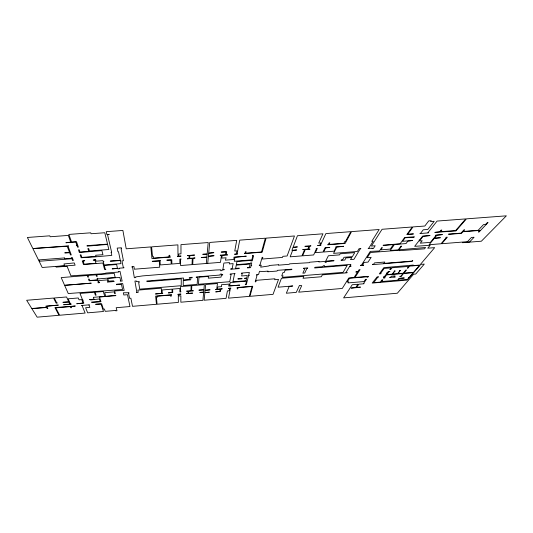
<?xml version="1.0" encoding="UTF-8"?>
<svg xmlns="http://www.w3.org/2000/svg" width="533" height="533" viewBox="0 0 533 533"><rect width="100%" height="100%" fill="white"/><g stroke="black" fill="none" stroke-linecap="round" stroke-linejoin="round"><path stroke-width="0.8" d="M206.284 263.489L206.857 257.286L201.241 257.472L206.877 257.026L207.137 254.208L202.747 254.294L207.164 253.948L208.203 242.555L180.987 244.634L180.967 253.828L178.728 254.001L178.735 256.166C185.77 255.62 174.711 257.086 177.995 256.226L177.909 244.867L151.599 246.872L152.505 256.38L153.257 256.326L153.431 258.139L169.081 256.919L169.021 255.36L169.774 255.3L169.827 256.859L170.393 257.073L151.958 258.518L150.819 246.932L126.221 248.811L122.89 230.449L106.254 231.675L106.933 234.587L109.212 234.413L107.566 234.753L111.637 252.236L111.091 252.276L111.817 255.387L94.061 256.959L81.169 257.752L80.177 254.854L80.963 254.794L81.855 257.426L95.947 256.34L95.634 255.26L102.956 254.701L101.87 250.597L79.377 252.529L78.471 249.884L79.27 249.824L80.003 251.982L88.744 251.316L87.898 248.585L88.698 248.525L89.451 250.976L108.832 249.504L107.606 244.4L87.146 246.166L86.992 245.666L107.539 244.114L104.801 232.734L91.016 233.747L90.75 232.814L68.85 234.42L71.555 242.029L76.499 241.656L78.358 247.125L77.545 247.185L76.979 245.526L76.272 245.287L76.879 245.24L75.773 242.015L65.892 242.755L70.729 242.089L68.331 235.419L50.162 236.759L49.776 235.826L27.383 237.471L42.207 267.486L64.686 265.727L63.953 263.935L74.274 262.936L75.106 265.174L55.978 266.667L56.172 267.1L67.071 266.247L70.942 275.841L105.714 273.556L105.587 273.083L118.686 272.037L118.566 271.497L120.025 271.384L122.15 281.104L120.172 281.038L120.645 280.771L119.885 277.387L107.759 278.366L108.519 281.184L113.469 280.784L114.189 281.524L107.493 282.064L107.966 281.797L107.446 279.898L98.545 280.618L99.125 282.517C101.263 282.617 96.346 282.99 98.418 282.577L97.659 280.111L89.071 280.804L88.485 279.099L89.204 279.045L89.711 280.518L97.586 279.885L97.113 278.346L97.832 278.293L98.025 278.919L115.201 277.533L114.189 273.356L96.746 274.755L97.226 276.327L96.506 276.387L96.013 274.808L87.985 275.454L88.538 277.087L87.812 277.147L87.252 275.508L61.202 277.593L68.251 293.543L122.597 289.492L121.431 284.289L116.574 284.682L116.467 284.249L122.677 283.523L124.182 290.418L114.615 290.891L115.308 293.603L114.635 293.656L114.175 291.877L104.681 292.664L105.761 296.295L115.748 295.315L115.841 295.662L99.458 297.028L100.97 301.705L91.749 302.478L91.596 302.051L100.251 301.565L99.398 298.953L90.823 299.926L89.497 299.579L94.001 299.206L93.348 297.334L104.754 296.381L103.289 291.511L95.081 292.184L96.087 295.195L95.414 295.255L94.394 292.244L79.99 293.43L82.642 300.152L83.148 300.112L82.722 300.352L83.828 303.144L76.712 303.743L83.088 303.011L81.736 299.606L79.044 299.826L78.284 297.967L68.117 298.813L70.496 304.07C75.686 303.95 53.2 305.602 69.83 304.123L68.87 302.011L62.907 302.311L68.777 301.818L66.578 296.968L54.239 297.994L56.685 302.831L57.284 302.977L56.112 303.077L53.547 298.047L26.65 300.279L31.773 308.507L46.458 307.274L45.825 306.142L58.35 305.089L46.598 306.275L47.85 308.52L47.184 308.58L46.564 307.461L31.887 308.694L37.163 317.168L58.99 315.296L54.952 307.581L75.3 306.015L70.942 306.575L71.449 307.688L70.796 307.741L70.283 306.628L55.785 307.854L59.629 315.243L85.127 313.064L82.102 305.629L81.536 305.489L89.397 304.823L88.978 305.049L89.85 307.368L85.64 307.728L87.665 312.844L103.482 311.492L101.05 304.03L95.607 304.296L101.643 303.79L103.369 309.12L104.448 309.027L105.188 311.345L115.621 310.453L115.728 310.852L116.987 310.739L116.174 307.714L129.972 306.542L127.487 294.689L123.829 294.996L123.336 292.784L128.953 292.73L129.033 293.13L128.533 293.177L129.579 298.32L130.891 298.207L132.504 306.328L156.455 304.283L155.656 296.128L171.679 294.782L171.206 295.022L171.246 296.181L170.607 296.241L170.56 295.075L156.969 296.215L157.095 297.567L156.449 297.621L157.082 304.23L178.362 302.418L178.302 294.423C175.637 294.296 184.958 293.803 178.941 294.369L178.955 295.982L180.874 295.822L180.854 302.211L202.913 300.332L203.646 292.297L199.822 292.424L203.666 292.104L203.866 289.925L198.876 290.139L203.886 289.725L204.352 284.622L191.82 285.661L191.594 290.751L193.366 290.798L188.669 291.191L188.595 293.363C201.028 292.47 180.554 294.243 187.956 293.416L188.022 291.245L186.563 291.171L190.947 290.805L191.154 285.715L180.56 286.587L180.554 291.671L181.04 291.831L179.907 291.924L179.901 288.5L172.645 289.099L172.745 292.524L168.348 292.89L172.092 292.377L171.986 289.153L162.065 289.979L162.298 293.197L162.798 293.357L155.443 293.969L161.639 293.25L161.272 288.186L137.834 290.125L138.207 292.37L136.375 292.524L136.801 292.077L134.929 281.078L136.321 280.964L136.428 281.624L139.24 281.617L139.34 282.27L138.647 282.33L139.719 289.133L181.227 285.701L181.253 278.852L146.935 281.651L146.855 280.998L183.479 278.013L183.285 279.998L189.388 279.499L189.282 277.54L192.186 277.3L192.166 277.746L190.801 277.853L190.727 279.825L183.279 280.431L183.219 285.541L197.157 284.389L197.61 277.3L196.251 277.413L196.277 276.967L220.029 275.035L220.162 274.142L221.515 274.035L221.415 274.702L222.734 274.595L222.667 275.035L221.348 275.148L221.048 277.127L208.283 278.173L208.47 276.414L198.969 277.187L198.476 284.276L229.756 281.697L231.129 274.348L230.083 274.435L230.163 273.989L235.086 273.589L234.493 274.075L232.948 281.844L245.993 280.764L246.572 278.433L244.574 278.599L244.68 278.166L246.679 278.006L247.292 275.514L241.642 275.981L242.215 273.442L241.376 273.516L241.476 273.069L249.371 272.423L248.644 275.294L249.311 275.241L248.538 275.734L246.306 284.589L245.187 284.682L245.72 284.442L246.546 281.131L230.256 282.477L229.63 285.781L239.73 285.142L228.624 286.061L229.31 284.089L221.508 284.735L221.528 286.654L217.644 286.981L217.331 289.192L222.294 288.779L220.822 289.099L220.449 291.471L215.692 291.871L219.849 291.324L220.182 289.153L215.539 289.539L216.684 289.246L217.491 283.536L205.665 284.515L205.118 290.212L210.102 289.799L205.098 290.412L204.885 292.584L209.349 292.204L204.872 292.777L204.152 300.226L226.045 298.36L227.424 290.885L229.323 290.725L229.776 288.346C225.179 288.6 232.894 287.793 230.416 288.293L228.504 298.147L249.324 296.375L252.049 286.488L238.064 287.653L237.798 288.846L237.165 288.899L237.425 287.707L236.992 287.547L252.735 286.234L249.93 296.328L273.036 294.356L278.526 279.399L274.615 279.725L274.948 278.779L256.273 280.325L255.86 281.784L255.214 281.837L257.139 275.028L256.48 275.081L256.6 274.648L258.585 274.482L259.511 271.27L262.689 271.557L268.019 271.124L267.806 271.79L277.1 271.037L277.333 270.364L291.917 269.178L291.738 269.625L285.128 270.164L284.249 272.49L282.936 272.596L281.717 275.854L283.016 275.748L282.41 277.347L343.079 272.33L347.236 265.314L314.65 267.972L314.976 267.3L322.845 266.653L323.304 265.754L324.617 265.647L324.157 266.547L350.881 264.375L349.795 266.167L351.12 266.06L349.595 266.507L345.917 272.603L347.21 272.496L347.016 272.816L322.325 274.861L321.339 276.754L303.004 278.273L303.87 276.387L281.444 278.239L278.073 287.2L292.757 285.961L289.126 286.554L286.341 293.223L296.275 292.377L299.453 285.402L301.711 285.648L298.68 292.171L342.259 288.46L348.809 278.006L354.039 277.566L357.67 271.937L355.817 272.09L356.024 271.77L357.876 271.617L359.122 269.678L360.075 269.598L354.965 277.486L368.463 276.361L367.963 277.073L367.05 277.153L367.33 276.747L349.535 278.233L347.196 281.95L348.715 281.824L348.029 282.91L363.999 281.557L365.511 279.372L366.424 279.299L363.473 283.536L364.072 283.489L363.866 283.776L358.802 284.209L356.657 287.36L360.488 287.034L360.295 287.32L351.16 288.093L355.771 287.434L357.903 284.282L352.226 284.762L343.618 297.887L397.351 293.23L413.621 274.202L415.727 274.029L424.288 264.095L420.41 264.415L434.668 247.632L427.746 248.185L430.184 245.267L414.674 246.333L419.444 240.216L419.131 239.99L419.644 239.95L422.629 236.126L430.031 235.553L423.109 236.339L419.491 240.963L422.209 240.749L420.304 243.168L430.384 242.368L436.167 235.326L435.654 235.366L435.867 235.093L442.383 234.587L436.853 235.266L434.455 238.178L440.398 237.711L434.242 238.444L429.078 244.72L441.038 243.774L446.441 237.485L445.934 237.525L446.161 237.265L447.34 237.172L441.697 243.721L467.454 241.676L471.419 237.458L474.084 237.252L469.606 241.969L462.617 242.688L481.372 241.209L506.35 215.832L466.462 218.85L455.915 230.956L434.835 232.395L439.738 231.762L441.097 230.109L441.79 230.056L440.431 231.708L455.642 230.529L465.749 218.903L437.067 221.075L427.932 232.674L428.459 232.635L428.239 232.908L419.891 233.554L420.624 233.241L423.262 229.796L427.839 229.443L434.188 221.295L430.551 221.568L431.217 220.702L428.752 220.889L424.841 226.025L413.008 226.925L407.692 234.24L413.468 233.794L413.262 234.067L406.799 234.567L412.295 226.978L382.068 229.283L371.421 246.059L375.192 245.76L373.393 248.545L372.034 248.651L372.354 248.151L368.116 248.485L368.929 247.945L373.153 241.242L371.761 241.349L379.176 229.51L351.553 231.615L345.144 243.428L327.682 244.794L328.341 244.487L329.121 242.901L329.827 242.848L329.048 244.434L343.878 243.275L344.878 241.422L345.584 241.362L350.827 231.668L325.896 233.574L320.546 245.093L320.959 245.32L317.588 245.58L319.84 245.153L320.853 242.955L318.707 243.121L322.951 233.8L297.434 235.746L293.11 247.239L297.401 246.906L293.01 247.499L291.937 250.35L296.721 249.97L292.55 250.55L290.179 256.819L301.938 255.88L304.556 249.604L302.724 249.504L307.841 249.098L309.06 246.246L304.896 246.319L310.952 245.846L309.773 246.193L308.547 249.044L310.019 249.178L305.262 249.551L302.624 255.827L313.651 254.954L316.522 248.664L316.109 248.451L317.342 248.351L315.363 252.662L322.978 252.062L325.063 247.745L329.794 247.379L325.636 247.952L323.664 252.009L334.018 251.19L336.123 247.125L335.737 246.912L343.585 246.293L336.823 247.072L333.538 253.368L357.37 251.476L359.015 248.731L360.914 248.578L360.081 249.124L353.939 259.311L350.467 259.591L351.893 257.452L345.89 257.939L344.844 260.044L341.067 260.351L341.327 259.877L342.626 259.778L344.025 257.292L352.386 256.62L354.751 252.622L340.174 253.781L339.574 254.881L328.375 255.773L325.65 261.143L334.011 260.47L333.765 260.937L326.742 261.503L326.383 262.203L325.057 262.309L325.41 261.61L323.524 261.543L318.854 261.916L319.074 261.456L309.693 262.209L309.48 262.676L289.486 263.842L289.306 264.301L278.499 265.174L278.659 264.714L269.152 265.481L269.005 265.94L260.684 267.18L261.25 265.201L259.198 265.361L260.017 264.841L262.129 257.366L262.829 257.306L262.343 259.031L282.477 257.432L282.87 256.32L287.12 255.987L294.463 235.972L266.094 238.138L262.189 252.182L244.414 253.581L245.013 253.282L245.353 251.729L246.079 251.676L245.733 253.222L261.543 251.982L265.341 238.191L239.737 240.15L237.072 253.901C239.703 254.101 230.682 254.547 236.352 253.961L236.945 250.85L234.753 251.023L236.712 240.376L209.736 242.435L208.709 253.048L213.86 252.649L208.683 253.315L208.41 256.153L214.053 255.707L208.383 256.406L207.71 263.375M385.099 277.82L384.32 277.886M389.916 271.49L389.117 271.557M389.343 277.426L390.516 277.327M394.26 271.09L395.333 271.044M394.647 271.097L392.295 274.129L386.825 274.582L389.19 271.464L388.264 271.537L387.198 272.956L386.585 273.003L386.352 273.316L386.965 273.262L384.633 276.347L384.026 276.4L383.8 276.7L384.406 276.654L383.38 278.013L384.28 277.94L386.592 274.895L402.981 273.522L400.496 276.574L401.096 276.527L403.588 273.469L413.262 272.663L407.065 280.118L372.201 283.07L377.051 276.98L378.57 276.854L377.744 277.213L373.746 282.67L380.282 282.117L381.948 279.905L382.847 279.832L381.541 281.551L397.551 280.198L399.03 278.373L404.287 277.979L399.557 278.413M394.766 271.09L392.415 274.115L397.658 273.682L400.07 270.651M394.047 277.113L395.006 275.907L391.389 276.207L390.442 277.42L395.439 276.953M399.63 270.684L400.676 270.557M400.196 270.637L397.785 273.669L403.234 273.216L405.78 270.084L406.393 270.031L403.841 273.163L413.521 272.356L419.504 265.307L409.577 266.127L407.952 268.119L407.339 268.172L408.784 266.4L391.975 267.786L390.716 269.451L389.783 269.525L391.042 267.859L384.166 268.432L380.442 273.516L381.062 273.462L380.829 273.775L379.296 273.902L383.86 267.639L413.315 265.068L412.855 265.627M399.637 276.6L400.569 276.48M399.63 278.326L398.138 280.145L407.585 279.345M412.395 265.694L420.304 265.041L407.732 279.339M180.587 259.344L180.58 265.534L192.033 264.621L192.286 258.425L187.356 258.811L189.008 258.432L189.095 255.613C181.333 255.94 204.019 254.281 189.835 255.56L189.741 258.372L195.038 257.959L193.019 258.372L192.746 264.568L220.482 262.363L221.468 255.38L220.229 255.22L225.492 254.807L225.932 251.969L221.208 252.076L226.705 251.649L226.219 254.754L227.624 254.894L222.194 255.32L221.795 258.105L226.099 257.765L225.372 260.157L233.9 259.478L233.98 257.146L246.299 256.173L235.006 257.312L234.26 261.263L251.836 259.864L252.829 255.907L252.356 255.693L253.601 255.593L252.282 260.844L250.883 260.957L251.016 260.41L236.985 261.53L236.359 264.654L250.244 263.542L250.377 263.002L251.763 262.889L251.096 265.554L251.783 265.501L250.976 266.027L250.57 267.653L247.379 267.912L247.492 267.446L249.317 267.3L250.13 264.015L236.266 265.128L235.619 268.405L239.27 268.112L239.177 268.572L230.689 269.258L230.776 268.799L232.181 268.679L233.128 263.615L229.277 263.922L229.503 262.602L223.873 263.049L222.894 269.431L224.233 269.325L224.16 269.785L222.134 269.951L222.028 270.637L220.655 270.751L220.789 269.831L215.992 269.984L142.651 275.901L135.655 276.927L135.762 277.606L134.356 277.726L132.55 267.14L131.997 267.186L131.917 266.693L133.936 266.533L134.376 269.205L159.727 267.193L159.274 261.023L152.231 261.323L160.546 260.67L160.007 260.963L160.293 264.941L171.18 264.082L171.053 260.097L166.809 260.177L171.779 259.784L171.906 264.022L179.861 263.395L179.854 259.151L181.14 259.051L180.587 259.344M238.104 278.712L238.018 279.139L241.949 278.812L242.042 278.386L238.104 278.712M303.797 268.206L303.597 268.659L304.916 268.552L302.844 273.176L304.783 273.016L306.781 268.612L307.441 268.559L307.748 267.886L303.797 268.206M360.774 265.274L360.561 265.607L363.486 265.367L363.706 265.034L362.353 265.141L364.099 262.436L368.023 262.116L371.155 257.366L367.17 257.686L370.495 252.529L399.697 250.197L399.33 250.69L424.521 248.831L425.607 247.505L398.891 249.797L401.589 246.133L400.916 246.186L398.224 249.85L390.229 250.49L394.48 244.48L406.026 243.574L407.852 241.123L412.655 240.503L402.568 241.296L405.147 237.738L413.888 237.372L414.341 236.772L404.647 237.525L400.103 243.801L383.407 245.113L383.107 245.56L393.461 244.567L390.269 249.091L380.862 249.837L382.334 247.658L381.655 247.712L379.443 251.003L370.282 251.383L361.387 265.221L360.774 265.274M372.68 264.301L372.454 264.635L412.156 261.39L412.795 260.597L411.476 261.13L383.84 263.389L384.806 262.036L374.532 262.876L373.606 264.221L372.68 264.301M408.438 277.626L409.058 277.613L408.438 277.626M448.886 234.08L448.659 234.347L461.438 233.354L462.884 231.742L479.933 230.416L478.401 232.028L479.08 231.982L486.236 224.433L483.464 224.646L478.148 230.303L463.13 231.469L464.589 229.836L463.903 229.89L460.998 233.141L448.886 234.08M487.362 222.561L485.81 224.206L486.502 224.153L488.055 222.508L487.362 222.561M91.116 283.17L65.153 285.275L91.116 283.17M103.815 261.623L103.249 261.663L102.969 260.637L96.093 261.17L95.58 259.411L94.807 259.471L94.947 259.931L93.215 260.064L95.021 260.191L95.94 263.282L84.161 264.201L83.108 261.117L84.754 260.717L82.249 260.917L83.488 264.521L102.836 263.002L104.601 269.478L105.894 269.378L105.274 269.178L104.275 265.474L116.62 264.501L117.453 268.212L112.17 268.879L117.88 268.425L117.973 268.852L119.445 268.739L119.325 268.186L123.922 267.826L123.823 267.333L123.27 267.379L121.944 260.857L123.449 260.744L121.064 248.711L121.611 248.671L121.437 247.772L117.18 248.098L117.953 251.749L118.493 251.709L120.298 260.337L110.264 261.117L120.351 260.59L120.991 263.648L104.135 264.968L103.315 261.923L103.815 261.623M69.55 252.495L64.76 252.862L69.656 252.775L70.483 254.974L71.275 254.914L68.024 246.206L68.53 245.866L33.472 248.505L67.211 246.266L69.55 252.495M64.333 257.945L39.076 259.891L39.728 261.223L71.902 258.738L72.575 260.524L73.347 260.464L72.235 257.479L71.449 257.539L71.702 258.205L64.653 258.752L64.333 257.945"/></g></svg>
